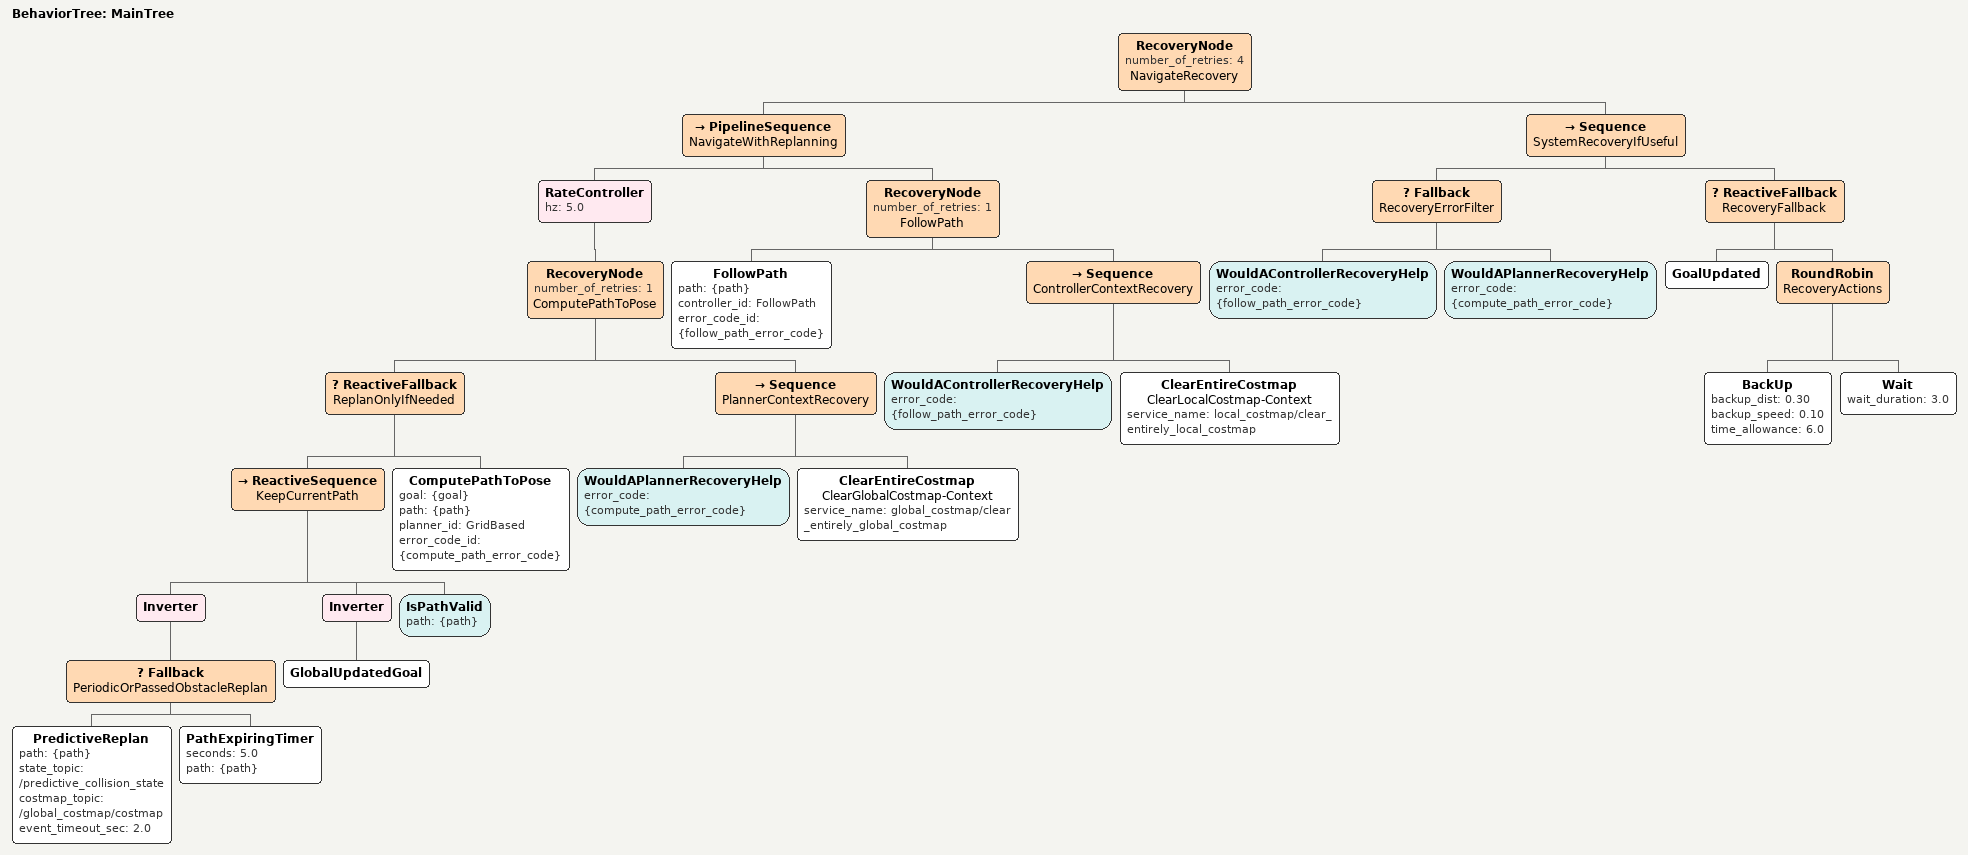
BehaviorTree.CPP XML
<root BTCPP_format="4" main_tree_to_execute="MainTree">

  <BehaviorTree ID="MainTree">

    <RecoveryNode number_of_retries="4" name="NavigateRecovery">

      <!-- 정상 Navigation -->
      <PipelineSequence name="NavigateWithReplanning">

        <RateController hz="5.0">

          <RecoveryNode number_of_retries="1"
                        name="ComputePathToPose">

            <!-- 정상 Planner 동작 -->
            <ReactiveFallback name="ReplanOnlyIfNeeded">

              <!-- 기존 Global Path 유지 조건 -->
              <ReactiveSequence name="KeepCurrentPath">

                <Inverter>
                  <Fallback name="PeriodicOrPassedObstacleReplan">
                    <PredictiveReplan
                      path="{path}"
                      state_topic="/predictive_collision_state"
                      costmap_topic="/global_costmap/costmap"
                      event_timeout_sec="2.0"/>
                    <PathExpiringTimer seconds="5.0" path="{path}"/>
                  </Fallback>
                </Inverter>

                <!-- 새로운 goal / sub-goal이 아니어야 함 -->
                <Inverter>
                  <GlobalUpdatedGoal/>
                </Inverter>

                <!-- 기존 Path가 Global Costmap에서 유효해야 함 -->
                <IsPathValid path="{path}"/>

              </ReactiveSequence>

              <ComputePathToPose
                goal="{goal}"
                path="{path}"
                planner_id="GridBased"
                error_code_id="{compute_path_error_code}"/>

            </ReactiveFallback>

            <!-- Planner Context Recovery -->
            <!--
              Planner 실패라고 무조건 Clear하지 않음.

              해당 오류가 Planner Recovery로
              복구할 가치가 있는 오류일 때만
              Global Costmap Clear 실행.
            -->
            <Sequence name="PlannerContextRecovery">

              <WouldAPlannerRecoveryHelp
                error_code="{compute_path_error_code}"/>

              <ClearEntireCostmap
                name="ClearGlobalCostmap-Context"
                service_name="global_costmap/clear_entirely_global_costmap"/>

            </Sequence>

          </RecoveryNode>

        </RateController>

        <!-- Local Controller -->
        <RecoveryNode number_of_retries="1"
                      name="FollowPath">

          <!--
            DWB / Controller 실패 원인은
            {follow_path_error_code}에 저장
          -->
          <FollowPath
            path="{path}"
            controller_id="FollowPath"
            error_code_id="{follow_path_error_code}"/>

          <!-- Controller Context Recovery -->
          <Sequence name="ControllerContextRecovery">

            <WouldAControllerRecoveryHelp
              error_code="{follow_path_error_code}"/>

            <ClearEntireCostmap
              name="ClearLocalCostmap-Context"
              service_name="local_costmap/clear_entirely_local_costmap"/>

          </Sequence>

        </RecoveryNode>

      </PipelineSequence>

      <!-- System Recovery -->

      <!--
        Navigation이 실패했다고 무조건
        BackUp / Wait 하지 않는다.

        Planner 또는 Controller 오류 중
        Recovery가 도움될 가능성이 있는 오류인 경우에만
        System Recovery 진입.
      -->
      <Sequence name="SystemRecoveryIfUseful">

        <Fallback name="RecoveryErrorFilter">

          <WouldAControllerRecoveryHelp
            error_code="{follow_path_error_code}"/>

          <WouldAPlannerRecoveryHelp
            error_code="{compute_path_error_code}"/>

        </Fallback>

        <ReactiveFallback name="RecoveryFallback">

          <!--
            far_goal_manager가 새로운 sub-goal을 보내면
            현재 recovery 중단 후 새 goal 처리
          -->
          <GoalUpdated/>

          <RoundRobin name="RecoveryActions">

            <!--
              현재 Phase 4 임시 Recovery.
              이후 AdaptiveEscape로 교체 예정.
            -->
            <BackUp
              backup_dist="0.30"
              backup_speed="0.10"
              time_allowance="6.0"/>

            <Wait
              wait_duration="3.0"/>

          </RoundRobin>

        </ReactiveFallback>

      </Sequence>

    </RecoveryNode>

  </BehaviorTree>

</root>
